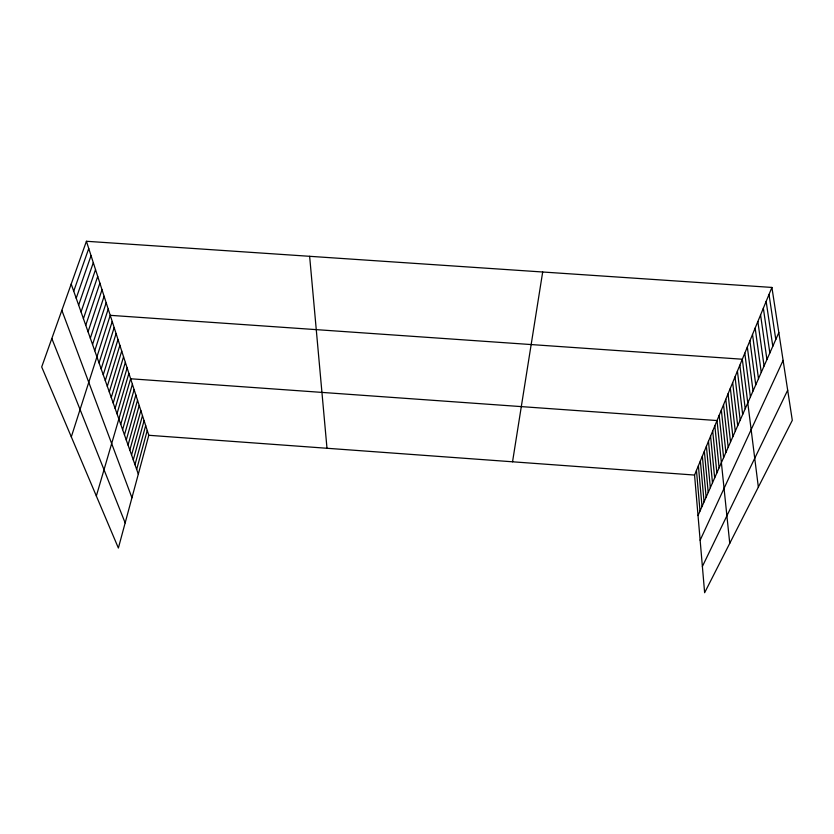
<?xml version="1.0" encoding="UTF-8"?>
<svg xmlns="http://www.w3.org/2000/svg" width="834" height="834" viewBox="0 0 834 834"><rect width="100%" height="100%" fill="white"/><g stroke="black" fill="none" stroke-linecap="round" stroke-linejoin="round"><path stroke-width="1.25" d="M512.545 461.796L542.684 271.999M86.423 241.276L148.796 435.285L118.376 548.032L41.7 366.96L86.423 241.276L771.909 287.438L792.3 420.326L704.636 592.724L694.555 475.057L771.909 287.438M136.661 469.438L147.243 430.48M134.983 464.694L145.679 425.601M133.284 459.878L144.084 420.659M131.564 455.01L142.478 415.655M129.823 450.068L140.852 410.599M128.05 445.064L139.205 405.46M126.268 439.998L137.527 400.268M124.454 434.848L135.838 394.993M122.608 429.646L134.118 389.655M120.742 424.36L132.387 384.255M96.337 495.99L130.625 378.772L717.021 420.555L729.75 543.341M117 413.737L128.895 373.382M115.113 408.399L127.133 367.919M113.205 402.989L125.35 362.383M111.266 397.505L123.557 356.785M109.296 391.938L121.722 351.093M107.305 386.298L119.877 345.339M105.293 380.585L118.001 339.501M103.239 374.779L116.093 333.579M101.164 368.899L114.164 327.585M99.058 362.936L112.215 321.497M71.307 436.88L110.224 315.325L742.312 359.225L758.346 487.087M94.753 350.739L108.212 309.07M92.553 344.515L106.179 302.721M90.322 338.187L104.104 296.289M88.06 331.776L102.009 289.763M85.756 325.26L99.882 283.133M83.421 318.651L97.714 276.419M81.054 311.937L95.524 269.591M78.646 305.119L93.304 262.668M76.207 298.207L91.042 255.652M73.726 291.181L88.748 248.522M698.027 515.558L778.841 332.589M700.143 540.234L783.105 360.392M702.384 566.453L787.682 390.208M148.796 435.285L694.555 475.057M51.823 338.51L125.163 522.887M61.852 310.342L131.939 497.773M71.203 284.04L138.319 474.129M769.011 294.465L775.787 339.49M766.154 301.387L772.795 346.277M763.35 308.194L769.845 352.959M760.577 314.908L766.936 359.548M757.856 321.528L764.069 366.022M755.166 328.043L761.254 372.402M752.518 334.465L758.481 378.688M749.912 340.783L755.75 384.87M747.337 347.017L753.05 390.969M744.804 353.168L750.402 396.974M739.852 365.198L745.21 408.723M737.423 371.078L742.677 414.467M735.025 376.885L740.175 420.127M732.669 382.608L737.704 425.715M730.344 388.258L735.275 431.22M728.051 393.825L732.877 436.641M725.778 399.319L730.521 441.989M723.547 404.73L728.186 447.264M721.347 410.078L725.893 452.476M719.169 415.353L723.62 457.605M714.842 425.851L719.116 467.811M712.695 431.063L716.875 472.878M710.568 436.213L714.665 477.882M708.473 441.301L712.486 482.813M706.408 446.315L710.339 487.682M704.365 451.257L708.212 492.487M702.353 456.146L706.127 497.231M700.362 460.962L704.063 501.901M309.633 256.309L326.991 448.275M698.402 465.726L702.019 506.509M696.463 470.418L700.007 511.065"/></g></svg>
